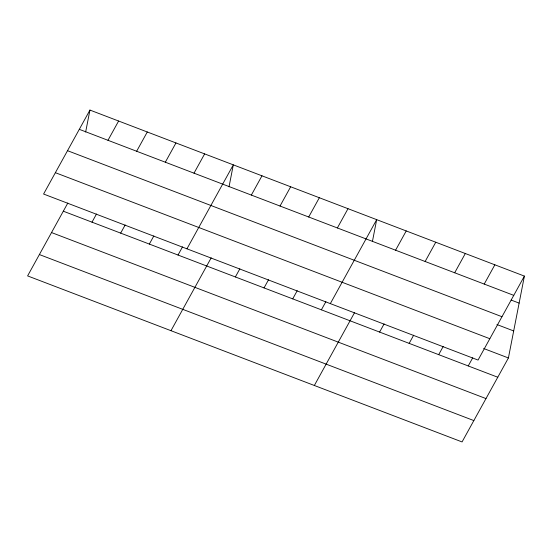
<?xml version="1.0" encoding="UTF-8"?>
<svg xmlns="http://www.w3.org/2000/svg" width="552" height="552" viewBox="0 0 552 552"><rect width="100%" height="100%" fill="white"/><g stroke="black" fill="none" stroke-linecap="round" stroke-linejoin="round"><path stroke-width="0.83" d="M85.65 132.018L89.941 110.069L524.4 276.097L508.413 357.965L462.058 441.931L27.6 275.903L67.813 203.053M229.025 186.811L233.31 164.855L186.955 248.821M372.4 241.597L376.685 219.648L330.331 303.614M89.941 110.069L43.587 194.035L478.046 360.063L524.4 276.097M107.978 140.291L118.611 121.026M91.991 222.166L96.49 214.01M136.648 151.248L147.287 131.983M120.667 233.123L125.166 224.968M165.324 162.205L175.964 142.94M149.337 244.081L153.842 235.925M194 173.169L204.633 153.898M178.013 255.038L182.512 246.882M170.975 330.696L211.188 257.846M251.346 195.084L261.986 175.812M235.366 276.952L239.865 268.803M280.023 206.041L290.662 186.769M264.035 287.909L268.534 279.76M308.699 216.998L319.332 197.733M292.712 298.867L297.211 290.718M337.375 227.955L348.008 208.69M321.388 309.824L325.887 301.675M314.343 385.482L354.563 312.632M395.591 250.201L406.224 230.936M379.603 332.076L384.102 323.92M425.137 261.496L435.769 242.224M409.149 343.365L413.648 335.216M454.675 272.785L465.315 253.513M438.688 354.653L443.194 346.504M484.221 284.073L494.854 264.808M468.234 365.941L472.733 357.793M79.302 129.334L513.767 295.361M511.138 300.06L519.121 303.11M67.516 150.682L501.975 316.717M496.924 324.541L513.691 330.952M55.372 172.686L489.831 338.714M483.662 348.505L508.413 357.965M63.314 211.202L497.78 377.237M51.529 232.558L485.995 398.585M39.385 254.555L473.851 420.583"/></g></svg>
